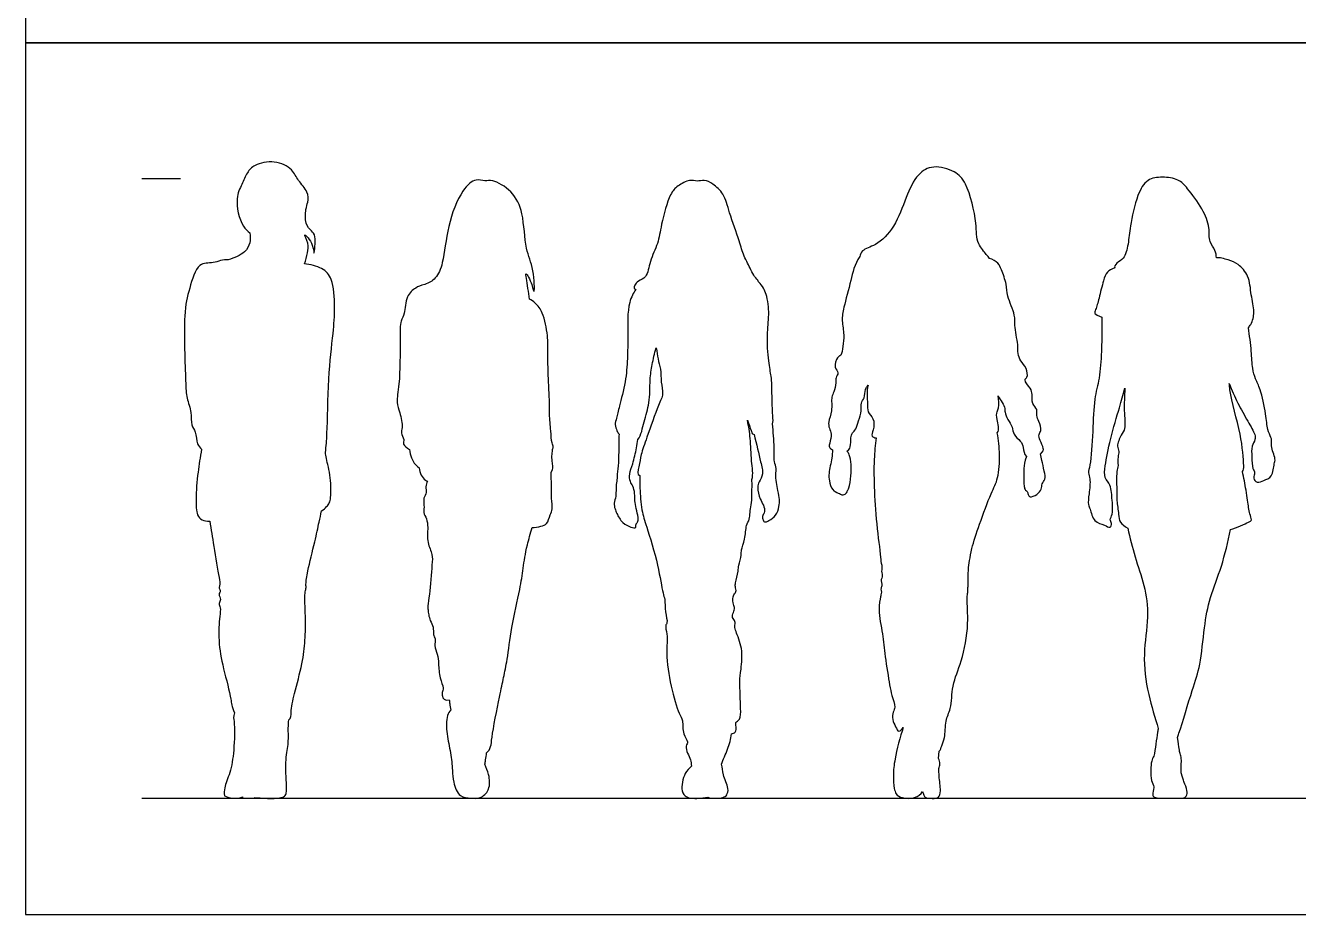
# Model space of a CAD drawing. Header units: millimetres. Extents: x 42.4 to 67, y 0.8 to 10.7.
# Drawn here: x 50.991 to 54.33, y 6.119 to 8.45 of the extents above; entities that cross this region are included whole.
import ezdxf

# ---------------------------------------------------------------- set-up
doc = ezdxf.new("R2010")
doc.units = ezdxf.units.MM
for name, color, linetype, true_color in [('AG-DIAGRAM', 7, 'Continuous', 0xfecc66), ('AG-OUTLINE', 7, 'Continuous', 0x8000ff), ('X-VPRT', 6, 'Continuous', 0xff00ff)]:
    doc.layers.add(name, color=color, linetype=linetype, true_color=true_color)

msp = doc.modelspace()

# ---------------------------------------------------------------- linework, layer by layer
at = {"layer": 'AG-DIAGRAM'}
for p, q in [((51.2959, 8.0492), (51.3975, 8.0492)), ((51.2959, 6.4236), (57.3919, 6.4236))]:
    msp.add_line(p, q, dxfattribs=at)
at = {"layer": 'AG-OUTLINE'}
for points in [[(53.3857, 6.5278), (53.3869, 6.547)], [(51.5603, 6.4236), (51.5925, 6.4236)]]:
    msp.add_lwpolyline(points, dxfattribs=at)
for points, knots in [([(51.7225, 7.8254), (51.7265, 7.8344), (51.7311, 7.8543), (51.7353, 7.8765), (51.7149, 7.9141), (51.748, 7.8767), (51.747, 7.8359), (51.7543, 7.9008), (51.7411, 7.9105), (51.7234, 7.931), (51.7256, 7.9684), (51.7323, 7.9866), (51.7335, 8.0162), (51.7047, 8.0431), (51.6927, 8.0753), (51.6444, 8.0981), (51.5919, 8.0872), (51.5717, 8.065), (51.5586, 8.0322), (51.5397, 7.9973), (51.5532, 7.9316), (51.5733, 7.9113), (51.5794, 7.9064)], [-7.578382, -7.578382, -7.578382, -7.578382, -7.267397, -6.977506, -6.702178, -6.37091, -6.106074, -5.729465, -5.489387, -5.204998, -4.862952, -4.606165, -4.311644, -3.961272, -3.63081, -3.227582, -2.818792, -2.514443, -2.1831, -1.822566, -1.330666, -1.142364, -1.142364, -1.142364, -1.142364]), ([(53.5197, 7.8392), (53.5173, 7.8432), (53.5111, 7.8484), (53.4824, 7.8855), (53.4886, 7.9285), (53.4621, 8.0366), (53.4302, 8.0689), (53.3716, 8.0861), (53.3277, 8.0611), (53.2992, 7.9985), (53.273, 7.9227), (53.225, 7.8732), (53.1842, 7.8631), (53.1807, 7.8496), (53.1792, 7.8443)], [-4.747371, -4.747371, -4.747371, -4.747371, -4.54573, -4.259646, -3.809529, -3.210186, -2.832297, -2.410612, -2.02864, -1.563078, -1.047116, -0.579749, -0.231607, 0, 0, 0, 0]), ([(52.3125, 7.733), (52.3116, 7.7424), (52.3081, 7.7705), (52.2981, 7.8164), (52.3202, 7.772), (52.3269, 7.7374), (52.3248, 7.8171), (52.3005, 7.8626), (52.2985, 7.9586), (52.2707, 8.0152), (52.2181, 8.0477), (52.1962, 8.0407), (52.17, 8.051), (52.1312, 8.0151), (52.0963, 7.9248), (52.0885, 7.8306), (52.0696, 7.7865), (52.0486, 7.7748), (52.0385, 7.7711)], [-6.18575, -6.18575, -6.18575, -6.18575, -6.009434, -5.653014, -5.328, -5.080205, -4.65775, -4.207385, -3.659343, -3.198084, -2.770583, -2.508425, -2.2321, -1.845987, -1.272657, -0.708244, -0.325778, 0, 0, 0, 0]), ([(54.1147, 7.841), (54.114, 7.8477), (54.1124, 7.8618), (54.0932, 7.8832), (54.0981, 7.9221), (54.0788, 7.9705), (54.0397, 8.0225), (54.0155, 8.0483), (53.9729, 8.0544), (53.9305, 8.0488), (53.9052, 8.0044), (53.8874, 7.9246), (53.8843, 7.8797), (53.8737, 7.8376), (53.8536, 7.8298), (53.846, 7.8173), (53.8479, 7.8147)], [0, 0, 0, 0, 0.257207, 0.549918, 0.895236, 1.311046, 1.773057, 2.10778, 2.473486, 2.831087, 3.226057, 3.744508, 4.142307, 4.498712, 4.763547, 4.971591, 4.971591, 4.971591, 4.971591]), ([(52.9137, 7.7784), (52.9124, 7.7844), (52.9035, 7.7883), (52.8939, 7.8101), (52.8739, 7.8469), (52.8636, 7.8857), (52.8367, 7.959), (52.8245, 8.0081), (52.7957, 8.035), (52.7718, 8.0467), (52.7524, 8.0405), (52.7322, 8.0474), (52.7004, 8.0295), (52.6791, 8.0081), (52.6576, 7.9275), (52.6515, 7.8795), (52.6275, 7.8338), (52.6224, 7.7889), (52.5973, 7.7814), (52.5858, 7.7654), (52.5867, 7.7602), (52.5914, 7.7584)], [3.691215, 3.691215, 3.691215, 3.691215, 4.036156, 4.300401, 4.655181, 5.012954, 5.50082, 5.897542, 6.234553, 6.510275, 6.748116, 6.995138, 7.313481, 7.619952, 8.11616, 8.51218, 8.906972, 9.262288, 9.526537, 9.759722, 10.140914, 10.140914, 10.140914, 10.140914]), ([(51.5794, 7.9064), (51.5812, 7.8977), (51.5808, 7.8789), (51.5684, 7.8541), (51.5382, 7.8404), (51.5228, 7.8359)], [-0.9935279, -0.9935279, -0.9935279, -0.9935279, -0.6969913, -0.3898117, 0, 0, 0, 0]), ([(51.5228, 7.8359), (51.5093, 7.8373), (51.4831, 7.8244), (51.4414, 7.831), (51.4197, 7.7545), (51.4036, 7.6931), (51.4117, 7.5193), (51.412, 7.4751), (51.4284, 7.4366), (51.4238, 7.4018), (51.4392, 7.3859), (51.4393, 7.3516), (51.4489, 7.3431), (51.4531, 7.3389)], [10.23871, 10.23871, 10.23871, 10.23871, 10.583676, 10.932625, 11.403909, 11.906783, 12.665692, 13.063365, 13.427161, 13.759946, 14.024498, 14.353288, 14.598956, 14.598956, 14.598956, 14.598956]), ([(51.7776, 7.3309), (51.7798, 7.3477), (51.7829, 7.382), (51.7844, 7.5249), (51.7978, 7.641), (51.8039, 7.7086), (51.7984, 7.786), (51.7728, 7.8145), (51.7377, 7.824), (51.7225, 7.8254)], [5.292738, 5.292738, 5.292738, 5.292738, 5.69966, 6.381592, 7.010214, 7.486897, 7.9752, 8.329361, 8.679067, 8.679067, 8.679067, 8.679067]), ([(53.1792, 7.8443), (53.1648, 7.8228), (53.1561, 7.7812), (53.1371, 7.7126), (53.1308, 7.6773), (53.1392, 7.6386), (53.1347, 7.6105), (53.1315, 7.5842), (53.1187, 7.5815), (53.1102, 7.5531), (53.1258, 7.5402), (53.1151, 7.5263), (53.1171, 7.5134), (53.1124, 7.4882), (53.1031, 7.4766), (53.1084, 7.4389), (53.0956, 7.412), (53.0986, 7.3938), (53.1064, 7.3793), (53.1006, 7.3556), (53.0968, 7.3454), (53.1037, 7.3396), (53.1077, 7.3373)], [-8.473936, -8.473936, -8.473936, -8.473936, -8.03557, -7.54442, -7.197598, -6.843298, -6.525428, -6.247123, -6.056835, -5.765028, -5.529961, -5.316945, -5.104894, -4.820481, -4.599285, -4.252783, -3.936232, -3.699292, -3.467107, -3.186174, -2.996511, -2.847269, -2.847269, -2.847269, -2.847269]), ([(53.6531, 7.3264), (53.6605, 7.3333), (53.6621, 7.342), (53.6514, 7.3615), (53.6471, 7.3783), (53.6567, 7.388), (53.65, 7.4129), (53.6408, 7.4265), (53.647, 7.4448), (53.6287, 7.4578), (53.6322, 7.4834), (53.6284, 7.4985), (53.6076, 7.5213), (53.6206, 7.527), (53.6174, 7.5537), (53.6006, 7.5697), (53.5925, 7.5909), (53.5955, 7.6133), (53.5828, 7.6654), (53.5887, 7.6902), (53.5637, 7.7411), (53.566, 7.7708), (53.5503, 7.8094), (53.5438, 7.8278), (53.5278, 7.8371), (53.5197, 7.8392)], [6.210383, 6.210383, 6.210383, 6.210383, 6.408038, 6.67905, 6.909492, 7.10497, 7.386142, 7.620618, 7.849281, 8.101056, 8.378491, 8.617976, 8.907862, 9.077523, 9.355083, 9.637092, 9.897503, 10.174663, 10.586634, 10.885788, 11.301499, 11.626568, 11.98806, 12.24279, 12.530439, 12.530439, 12.530439, 12.530439]), ([(53.8479, 7.8147), (53.8388, 7.811), (53.8265, 7.8057), (53.8172, 7.7797), (53.807, 7.7363), (53.7988, 7.7067), (53.7924, 7.6938), (53.8043, 7.69), (53.8141, 7.6851)], [6.161781, 6.161781, 6.161781, 6.161781, 6.429208, 6.729507, 7.135517, 7.468863, 7.657345, 7.903383, 7.903383, 7.903383, 7.903383]), ([(54.1983, 7.6578), (54.2006, 7.6605), (54.2089, 7.6723), (54.2157, 7.6999), (54.2043, 7.7441), (54.2015, 7.7935), (54.1725, 7.8254), (54.1476, 7.8351), (54.1219, 7.8426), (54.1147, 7.841)], [0.580791, 0.580791, 0.580791, 0.580791, 0.689066, 1.019946, 1.407, 1.809732, 2.169482, 2.472407, 2.780739, 2.780739, 2.780739, 2.780739]), ([(52.0385, 7.7711), (52.0265, 7.7684), (52.0146, 7.7631), (51.9869, 7.741), (51.9872, 7.6946), (51.9733, 7.6751), (51.9736, 7.6246), (51.9737, 7.5119), (51.9626, 7.4629), (51.9734, 7.436), (51.9819, 7.3962), (51.9742, 7.382), (51.9859, 7.3651), (51.9789, 7.352), (51.9911, 7.3423), (51.9984, 7.3383)], [-4.761323, -4.761323, -4.761323, -4.761323, -4.486751, -4.156062, -3.771266, -3.498409, -3.092117, -2.462243, -2.055467, -1.745317, -1.381312, -1.156682, -0.913047, -0.70903, -0.453178, -0.453178, -0.453178, -0.453178]), ([(52.5914, 7.7584), (52.5859, 7.7493), (52.5684, 7.7189), (52.5716, 7.6373), (52.5699, 7.5777), (52.5662, 7.5159), (52.5486, 7.4543), (52.5423, 7.4213), (52.5356, 7.4041), (52.5424, 7.3879), (52.5446, 7.3822), (52.5477, 7.3788)], [8.227176, 8.227176, 8.227176, 8.227176, 8.533334, 9.065533, 9.516066, 9.967093, 10.429101, 10.759283, 10.997266, 11.226762, 11.410904, 11.410904, 11.410904, 11.410904]), ([(52.9501, 7.4059), (52.9528, 7.4111), (52.9494, 7.4282), (52.9488, 7.5066), (52.9471, 7.5299), (52.9392, 7.5722), (52.9347, 7.6388), (52.9426, 7.6905), (52.9365, 7.7453), (52.9244, 7.7665), (52.9137, 7.7784)], [3.437252, 3.437252, 3.437252, 3.437252, 3.700977, 4.224317, 4.522593, 4.898977, 5.384947, 5.820787, 6.253664, 6.59049, 6.59049, 6.59049, 6.59049]), ([(52.3694, 7.2793), (52.3763, 7.2879), (52.3714, 7.3013), (52.3712, 7.3348), (52.3767, 7.3449), (52.3703, 7.3566), (52.3692, 7.3882), (52.3643, 7.4311), (52.366, 7.4655), (52.3623, 7.5147), (52.3605, 7.5919), (52.3619, 7.635), (52.3495, 7.6972), (52.3327, 7.7197), (52.3181, 7.7299), (52.3125, 7.733)], [0.763535, 0.763535, 0.763535, 0.763535, 1.00814, 1.351424, 1.541134, 1.738396, 2.069566, 2.461275, 2.803886, 3.2213, 3.736996, 4.138897, 4.597122, 4.934483, 5.116865, 5.116865, 5.116865, 5.116865]), ([(53.8141, 7.6851), (53.8141, 7.6758), (53.8141, 7.6567), (53.8135, 7.594), (53.8086, 7.5254), (53.7926, 7.4692), (53.7906, 7.3886), (53.785, 7.3002), (53.7768, 7.2775), (53.7851, 7.2605), (53.7802, 7.2227), (53.777, 7.1938), (53.784, 7.1823), (53.7916, 7.1466), (53.8198, 7.1421), (53.8363, 7.1306), (53.8417, 7.1449), (53.8338, 7.1544), (53.8394, 7.1607), (53.8434, 7.1808), (53.8405, 7.2051), (53.8387, 7.2459), (53.8191, 7.2642), (53.8227, 7.2985), (53.8359, 7.368), (53.8602, 7.4475), (53.8696, 7.482), (53.8744, 7.499)], [-8.394327, -8.394327, -8.394327, -8.394327, -8.093218, -7.642802, -7.163438, -6.731015, -6.205473, -5.667664, -5.403744, -5.170143, -4.813794, -4.510158, -4.301169, -3.975445, -3.675745, -3.447916, -3.265687, -3.079059, -2.930132, -2.679772, -2.386234, -2.027066, -1.747263, -1.430904, -0.942896, -0.417053, 0, 0, 0, 0]), ([(54.1482, 7.5118), (54.1548, 7.4943), (54.1694, 7.4599), (54.1957, 7.4145), (54.2162, 7.3792), (54.2171, 7.3641), (54.2054, 7.3465), (54.2077, 7.3192), (54.2077, 7.2885), (54.2173, 7.2779), (54.2098, 7.2635), (54.2209, 7.2487), (54.2395, 7.258), (54.2624, 7.2651), (54.2653, 7.3017), (54.2707, 7.3129), (54.2559, 7.3476), (54.2603, 7.362), (54.2566, 7.3707), (54.2474, 7.3924), (54.2443, 7.432), (54.2312, 7.4956), (54.2166, 7.5225), (54.2081, 7.5524), (54.2066, 7.597), (54.2012, 7.6372), (54.1983, 7.6578)], [-7.244853, -7.244853, -7.244853, -7.244853, -6.815529, -6.392443, -6.03418, -5.824825, -5.574772, -5.270677, -4.956286, -4.756175, -4.543456, -4.332147, -4.087124, -3.815801, -3.489946, -3.279925, -2.939698, -2.722831, -2.558446, -2.291782, -1.921268, -1.460103, -1.142982, -0.834468, -0.452424, 0, 0, 0, 0]), ([(52.6449, 7.6047), (52.6473, 7.5944), (52.649, 7.5753), (52.6582, 7.5494), (52.6568, 7.5151), (52.6653, 7.4831), (52.6497, 7.4532), (52.6209, 7.3705), (52.6052, 7.3262), (52.6008, 7.2967), (52.5943, 7.2711), (52.6024, 7.2703)], [0.777012, 0.777012, 0.777012, 0.777012, 1.082471, 1.398869, 1.749699, 2.081206, 2.425046, 2.988432, 3.404092, 3.744945, 4.043937, 4.043937, 4.043937, 4.043937]), ([(52.5972, 7.3643), (52.6061, 7.3763), (52.6128, 7.4146), (52.6295, 7.4593), (52.6278, 7.5208), (52.6343, 7.5605), (52.6409, 7.5904), (52.6449, 7.6047)], [12.06294, 12.06294, 12.06294, 12.06294, 12.461528, 12.892944, 13.355409, 13.739716, 14.140836, 14.140836, 14.140836, 14.140836]), ([(53.1464, 7.3345), (53.151, 7.3369), (53.156, 7.3453), (53.1547, 7.3689), (53.1591, 7.3823), (53.1703, 7.3918), (53.1754, 7.4141), (53.185, 7.4393), (53.1805, 7.4607), (53.1928, 7.4731), (53.192, 7.4962), (53.1982, 7.5035), (53.201, 7.5071)], [-2.425764, -2.425764, -2.425764, -2.425764, -2.216493, -1.942411, -1.731631, -1.523394, -1.253215, -0.954748, -0.701257, -0.474404, -0.209917, 0, 0, 0, 0]), ([(53.201, 7.5071), (53.2, 7.5038), (53.1969, 7.4928), (53.2, 7.4597), (53.1978, 7.4363), (53.218, 7.4207), (53.216, 7.3906), (53.2078, 7.3732), (53.2169, 7.3694), (53.2218, 7.3686)], [1.529484, 1.529484, 1.529484, 1.529484, 1.66705, 2.012417, 2.282985, 2.550168, 2.85704, 3.090513, 3.239928, 3.239928, 3.239928, 3.239928]), ([(53.5395, 7.3818), (53.5465, 7.3905), (53.5376, 7.4175), (53.5376, 7.4375), (53.5449, 7.4466), (53.5444, 7.4692), (53.5418, 7.4789)], [5.432583, 5.432583, 5.432583, 5.432583, 5.825949, 6.135155, 6.37131, 6.725541, 6.725541, 6.725541, 6.725541]), ([(53.5418, 7.4789), (53.546, 7.4721), (53.5528, 7.4629), (53.5607, 7.446), (53.559, 7.4359), (53.567, 7.416), (53.5807, 7.3981), (53.5807, 7.3769), (53.6016, 7.361), (53.6091, 7.3447), (53.6092, 7.3268), (53.6164, 7.3198)], [3.493321, 3.493321, 3.493321, 3.493321, 3.756934, 3.997366, 4.179485, 4.442978, 4.720292, 4.978005, 5.264286, 5.515202, 5.789015, 5.789015, 5.789015, 5.789015]), ([(53.8744, 7.499), (53.8734, 7.4785), (53.8709, 7.4392), (53.8774, 7.3929), (53.8642, 7.3776), (53.8513, 7.3463), (53.8624, 7.3341), (53.8533, 7.3126), (53.8569, 7.2967)], [-7.609548, -7.609548, -7.609548, -7.609548, -7.201537, -6.78793, -6.518848, -6.187312, -5.957998, -5.630526, -5.630526, -5.630526, -5.630526]), ([(54.1826, 7.2804), (54.1859, 7.2839), (54.1869, 7.3001), (54.1798, 7.3832), (54.1518, 7.4682), (54.1485, 7.5065), (54.1482, 7.5118)], [-3.193135, -3.193135, -3.193135, -3.193135, -2.974898, -2.452496, -1.82571, -1.720833, -1.720833, -1.720833, -1.720833]), ([(52.8963, 7.2601), (52.9003, 7.2732), (52.8937, 7.3114), (52.8933, 7.3669), (52.8875, 7.3994), (52.8845, 7.4153)], [6.376407, 6.376407, 6.376407, 6.376407, 6.795058, 7.286827, 7.733393, 7.733393, 7.733393, 7.733393]), ([(52.8845, 7.4153), (52.8877, 7.4051), (52.8945, 7.3903), (52.8957, 7.38), (52.9017, 7.3776)], [2.0797833, 2.0797833, 2.0797833, 2.0797833, 2.4232455, 2.6380786, 2.6380786, 2.6380786, 2.6380786]), ([(52.5477, 7.3788), (52.5475, 7.3646), (52.5468, 7.3381), (52.5465, 7.2938), (52.5426, 7.2796), (52.5436, 7.262), (52.5391, 7.2467), (52.5411, 7.2158), (52.5334, 7.1984), (52.537, 7.1823), (52.5416, 7.1701), (52.5561, 7.1447), (52.5768, 7.1349), (52.5941, 7.131), (52.5907, 7.1431), (52.5976, 7.1477), (52.599, 7.1613), (52.592, 7.1837), (52.589, 7.204), (52.5893, 7.2223), (52.5852, 7.2433), (52.5759, 7.2537), (52.5744, 7.2758), (52.5844, 7.3003), (52.594, 7.3425), (52.5962, 7.357), (52.5972, 7.3643)], [0, 0, 0, 0, 0.374166, 0.748533, 0.968399, 1.19832, 1.430931, 1.746171, 1.996633, 2.217296, 2.426553, 2.729793, 3.013571, 3.215749, 3.379288, 3.53196, 3.733007, 4.013113, 4.273501, 4.52063, 4.779478, 4.989861, 5.244274, 5.54599, 5.920287, 6.190756, 6.190756, 6.190756, 6.190756]), ([(52.9017, 7.3776), (52.9087, 7.3541), (52.9173, 7.3074), (52.9281, 7.2755), (52.9147, 7.2534), (52.9096, 7.2395), (52.9168, 7.2077), (52.9268, 7.1937), (52.9317, 7.1752), (52.9239, 7.1655), (52.9239, 7.1563), (52.9285, 7.1456), (52.9421, 7.1527), (52.9607, 7.1639), (52.9678, 7.1888), (52.9697, 7.2079), (52.9639, 7.2304), (52.9569, 7.272), (52.9615, 7.2885), (52.9531, 7.3077), (52.9558, 7.3451), (52.9521, 7.3851), (52.9501, 7.4059)], [0, 0, 0, 0, 0.491234, 0.816262, 1.08768, 1.309394, 1.627393, 1.874189, 2.110988, 2.303455, 2.47592, 2.645165, 2.845594, 3.113925, 3.398699, 3.645124, 3.925394, 4.295286, 4.527907, 4.774, 5.122, 5.574962, 5.574962, 5.574962, 5.574962]), ([(53.3869, 6.547), (53.3914, 6.5501), (53.3934, 6.5633), (53.4043, 6.5821), (53.4018, 6.6283), (53.4203, 6.6583), (53.4198, 6.7218), (53.4484, 6.783), (53.466, 6.8776), (53.4593, 6.9446), (53.4621, 6.9595), (53.4627, 6.9737), (53.4637, 6.987), (53.463, 7.0232), (53.4675, 7.047), (53.4724, 7.0815), (53.4933, 7.1431), (53.5222, 7.2225), (53.5437, 7.2624), (53.5472, 7.3259), (53.5433, 7.3631), (53.5395, 7.3818)], [0.404824, 0.404824, 0.404824, 0.404824, 0.615908, 0.875714, 1.234273, 1.559525, 1.978326, 2.433855, 2.977823, 3.415038, 3.619775, 3.814148, 4.016876, 4.34091, 4.61319, 4.924431, 5.371941, 5.877114, 6.248629, 6.671855, 7.084622, 7.084622, 7.084622, 7.084622]), ([(53.2218, 7.3686), (53.2195, 7.3499), (53.2157, 7.3118), (53.2164, 7.2264), (53.223, 7.1363), (53.2348, 7.0525), (53.2345, 7.0403), (53.2385, 7.0353), (53.2357, 7.0187), (53.2374, 7.0117), (53.2389, 7.0037), (53.2335, 6.9979), (53.2386, 6.9808), (53.2333, 6.9724), (53.2366, 6.9646), (53.2343, 6.9572), (53.2332, 6.9508), (53.2265, 6.915), (53.24, 6.8536), (53.2448, 6.7975), (53.2572, 6.7213), (53.2621, 6.6954), (53.2738, 6.6626), (53.2661, 6.6504), (53.2632, 6.6293), (53.273, 6.6127), (53.2804, 6.5942), (53.2904, 6.605), (53.293, 6.6091)], [0, 0, 0, 0, 0.427202, 0.94633, 1.513135, 2.024125, 2.20197, 2.335116, 2.562498, 2.722419, 2.873421, 3.024589, 3.256003, 3.42937, 3.586735, 3.737304, 3.877519, 4.206738, 4.659875, 5.103776, 5.59403, 5.899931, 6.217458, 6.428073, 6.678963, 6.937867, 7.15181, 7.36956, 7.36956, 7.36956, 7.36956]), ([(51.4531, 7.3389), (51.4493, 7.3175), (51.4419, 7.2748), (51.4376, 7.2108), (51.4394, 7.1672), (51.4519, 7.1529), (51.4664, 7.1508), (51.4746, 7.1503)], [2.239114, 2.239114, 2.239114, 2.239114, 2.627664, 3.11083, 3.478099, 3.718098, 3.932754, 3.932754, 3.932754, 3.932754]), ([(51.7675, 7.1773), (51.7734, 7.1806), (51.7815, 7.1888), (51.7885, 7.198), (51.7926, 7.2144), (51.793, 7.2643), (51.7801, 7.3139), (51.7785, 7.3255), (51.7776, 7.3309)], [5.775257, 5.775257, 5.775257, 5.775257, 5.985136, 6.181751, 6.406063, 6.815727, 7.226734, 7.459468, 7.459468, 7.459468, 7.459468]), ([(51.9984, 7.3383), (51.9991, 7.3309), (52.003, 7.3165), (52.0098, 7.3022), (52.019, 7.2938), (52.024, 7.2906)], [0, 0, 0, 0, 0.2705267, 0.4991695, 0.7420922, 0.7420922, 0.7420922, 0.7420922]), ([(53.1077, 7.3373), (53.1072, 7.33), (53.1068, 7.316), (53.0967, 7.2758), (53.099, 7.2571), (53.1055, 7.2307), (53.1223, 7.225), (53.1347, 7.217), (53.1456, 7.2241), (53.1467, 7.2309), (53.1525, 7.2378), (53.1562, 7.2713), (53.1577, 7.2974), (53.1525, 7.325), (53.1483, 7.3314), (53.1464, 7.3345)], [0, 0, 0, 0, 0.266824, 0.625408, 0.882397, 1.163476, 1.396149, 1.606579, 1.79257, 1.934289, 2.097343, 2.420594, 2.72817, 3.020273, 3.208088, 3.208088, 3.208088, 3.208088]), ([(53.6164, 7.3198), (53.6105, 7.3066), (53.6089, 7.288), (53.6096, 7.2558), (53.6095, 7.242), (53.6127, 7.2311), (53.6194, 7.2293), (53.6201, 7.2202), (53.6254, 7.2114), (53.6448, 7.2199), (53.6568, 7.2334), (53.6557, 7.2489), (53.6676, 7.2601), (53.663, 7.2823), (53.6564, 7.3098), (53.6542, 7.3209), (53.6531, 7.3264)], [0, 0, 0, 0, 0.291618, 0.63642, 0.862388, 1.050844, 1.193011, 1.366616, 1.53468, 1.79224, 2.046169, 2.270075, 2.495126, 2.772667, 3.09359, 3.339782, 3.339782, 3.339782, 3.339782]), ([(52.024, 7.2906), (52.025, 7.276), (52.0318, 7.2626), (52.0435, 7.2561), (52.0453, 7.2553)], [2.1163015, 2.1163015, 2.1163015, 2.1163015, 2.4780489, 2.5404196, 2.5404196, 2.5404196, 2.5404196]), ([(52.3197, 7.134), (52.3275, 7.1337), (52.3426, 7.1371), (52.3602, 7.1412), (52.3666, 7.1677), (52.3748, 7.1822), (52.3697, 7.2111), (52.371, 7.2446), (52.3699, 7.2677), (52.3694, 7.2793)], [0, 0, 0, 0, 0.277559, 0.509359, 0.794495, 1.030062, 1.331556, 1.668358, 2.007586, 2.007586, 2.007586, 2.007586]), ([(53.8569, 7.2967), (53.8554, 7.2913), (53.8528, 7.2801), (53.8516, 7.2553), (53.8541, 7.2237), (53.8523, 7.2043), (53.8589, 7.1691), (53.8587, 7.1463), (53.8741, 7.1371), (53.8819, 7.1321)], [-3.520633, -3.520633, -3.520633, -3.520633, -3.287468, -2.999873, -2.680192, -2.421999, -2.082736, -1.814835, -1.540402, -1.540402, -1.540402, -1.540402]), ([(54.1512, 7.1282), (54.1684, 7.1342), (54.198, 7.1468), (54.2085, 7.1534), (54.2005, 7.1717), (54.1963, 7.2051), (54.1882, 7.2559), (54.1845, 7.2722), (54.1826, 7.2804)], [-1.84553, -1.84553, -1.84553, -1.84553, -1.447818, -1.269897, -1.040845, -0.697683, -0.28723, 0, 0, 0, 0]), ([(52.0453, 7.2553), (52.0432, 7.2507), (52.0394, 7.241), (52.0445, 7.2245), (52.0329, 7.2111), (52.038, 7.1869), (52.0336, 7.1729), (52.0443, 7.1563), (52.0471, 7.1331), (52.0433, 7.0941), (52.0599, 7.0628), (52.0567, 7.035), (52.0518, 6.9599), (52.046, 6.9299), (52.0468, 6.918), (52.0484, 6.9048), (52.052, 6.8894), (52.0623, 6.8732), (52.0595, 6.8531), (52.0671, 6.8419), (52.0629, 6.8235), (52.0723, 6.8011), (52.0747, 6.7763), (52.0761, 6.7396), (52.0887, 6.7136), (52.0838, 6.7015), (52.0828, 6.6917), (52.0898, 6.6788), (52.1024, 6.6815)], [0, 0, 0, 0, 0.228119, 0.459493, 0.694031, 0.977699, 1.197905, 1.444271, 1.728659, 2.09533, 2.431783, 2.744558, 3.256846, 3.581774, 3.77423, 3.984671, 4.218269, 4.473712, 4.730063, 4.936807, 5.181728, 5.466505, 5.761607, 6.120731, 6.429627, 6.626974, 6.814304, 7.053575, 7.053575, 7.053575, 7.053575]), ([(52.6024, 7.2703), (52.6021, 7.2591), (52.6021, 7.237), (52.6063, 7.1773), (52.6205, 7.1348), (52.6509, 7.0378), (52.6615, 6.9632), (52.6689, 6.9458), (52.6675, 6.9129), (52.6765, 6.884), (52.6675, 6.8767), (52.6762, 6.8512), (52.6703, 6.8015), (52.6816, 6.7194), (52.7035, 6.6469), (52.7169, 6.6286), (52.7129, 6.5918), (52.7311, 6.5728), (52.7217, 6.5608), (52.7265, 6.5405), (52.7362, 6.5279), (52.7366, 6.5135), (52.7377, 6.5081)], [-6.871648, -6.871648, -6.871648, -6.871648, -6.550759, -6.134795, -5.756163, -5.190042, -4.714966, -4.481413, -4.16527, -3.871068, -3.70927, -3.446439, -3.056067, -2.539344, -2.063837, -1.804037, -1.480883, -1.216322, -1.024557, -0.784063, -0.542035, -0.363247, -0.363247, -0.363247, -0.363247]), ([(52.8423, 6.5926), (52.846, 6.5932), (52.8546, 6.5958), (52.8554, 6.6115), (52.8517, 6.6232), (52.8681, 6.6302), (52.866, 6.6604), (52.8656, 6.7058), (52.8633, 6.7302), (52.868, 6.7637), (52.8736, 6.8154), (52.8543, 6.8599), (52.8506, 6.874), (52.8539, 6.888), (52.8428, 6.8972), (52.8479, 6.9107), (52.852, 6.924), (52.8455, 6.9358), (52.8463, 6.9579), (52.8569, 6.9649), (52.8521, 6.9794), (52.853, 6.9887), (52.8608, 7.0203), (52.8606, 7.0339), (52.8695, 7.0614), (52.8671, 7.0751), (52.8798, 7.1034), (52.8797, 7.1391), (52.8909, 7.1547), (52.8904, 7.1734), (52.8953, 7.1939), (52.8962, 7.2199), (52.8967, 7.2466), (52.8963, 7.2601)], [0, 0, 0, 0, 0.19079, 0.406561, 0.592553, 0.799438, 1.103304, 1.494466, 1.777366, 2.103675, 2.523457, 2.915901, 3.131374, 3.33405, 3.532078, 3.738806, 3.947522, 4.156134, 4.415427, 4.604346, 4.80772, 4.992346, 5.31017, 5.538986, 5.83513, 6.048468, 6.361268, 6.704017, 6.946733, 7.186845, 7.447386, 7.739896, 8.105261, 8.105261, 8.105261, 8.105261]), ([(51.4746, 7.1503), (51.4779, 7.1283), (51.4842, 7.0881), (51.498, 7.0046), (51.5025, 6.9845), (51.4975, 6.9751), (51.5046, 6.9667), (51.4957, 6.9586), (51.506, 6.9452), (51.4965, 6.9343), (51.504, 6.9227), (51.4995, 6.8985), (51.496, 6.8337), (51.5092, 6.7663), (51.5308, 6.6864), (51.532, 6.6654), (51.5392, 6.6478)], [0, 0, 0, 0, 0.49824, 1.05422, 1.32063, 1.500529, 1.678324, 1.861016, 2.086586, 2.294094, 2.497445, 2.790792, 3.275624, 3.803252, 4.356136, 4.65487, 4.65487, 4.65487, 4.65487]), ([(51.6817, 6.6294), (51.6882, 6.6338), (51.6863, 6.6514), (51.6959, 6.7004), (51.7184, 6.7762), (51.7249, 6.8382), (51.7263, 6.8982), (51.7223, 6.9604), (51.7276, 6.9733), (51.7259, 6.9867), (51.7312, 7.0225), (51.75, 7.0955), (51.7609, 7.1465), (51.7654, 7.1674), (51.7675, 7.1773)], [4.909971, 4.909971, 4.909971, 4.909971, 5.172699, 5.580823, 6.090171, 6.538694, 6.990834, 7.431162, 7.631374, 7.824019, 8.160349, 8.663578, 9.077313, 9.389926, 9.389926, 9.389926, 9.389926]), ([(52.2005, 6.5429), (52.2054, 6.5465), (52.2128, 6.5609), (52.2132, 6.5846), (52.2347, 6.6915), (52.2448, 6.7392), (52.2557, 6.7902), (52.2647, 6.872), (52.2881, 6.97), (52.2964, 7.0268), (52.3034, 7.0765), (52.3154, 7.1179), (52.3197, 7.134)], [-4.647222, -4.647222, -4.647222, -4.647222, -4.422115, -4.158185, -3.612475, -3.230029, -2.86296, -2.379497, -1.847556, -1.451876, -1.035923, -0.78297, -0.78297, -0.78297, -0.78297]), ([(53.8819, 7.1321), (53.8877, 7.1069), (53.8997, 7.0565), (53.927, 6.9825), (53.9388, 6.8981), (53.9201, 6.802), (53.9321, 6.7036), (53.9535, 6.6339), (53.9618, 6.607)], [-3.014999, -3.014999, -3.014999, -3.014999, -2.542327, -2.065823, -1.574426, -1.047125, -0.518251, -0.079145, -0.079145, -0.079145, -0.079145]), ([(54.0125, 6.5834), (54.0136, 6.5867), (54.0245, 6.6186), (54.0512, 6.7098), (54.0735, 6.772), (54.0817, 6.8721), (54.0963, 6.9509), (54.13, 7.0325), (54.1447, 7.096), (54.1512, 7.1282)], [-3.363847, -3.363847, -3.363847, -3.363847, -3.286926, -2.665134, -2.181709, -1.619703, -1.102354, -0.568558, 0, 0, 0, 0]), ([(52.1024, 6.6815), (52.1028, 6.6782), (52.1038, 6.6714), (52.1054, 6.6603), (52.1062, 6.6548)], [-0.4192145, -0.4192145, -0.4192145, -0.4192145, -0.235689, 0, 0, 0, 0]), ([(51.5392, 6.6478), (51.5356, 6.6369), (51.5405, 6.6228), (51.5385, 6.5472), (51.5298, 6.4935), (51.5114, 6.4518), (51.5126, 6.4383), (51.5127, 6.4305)], [-1.948742, -1.948742, -1.948742, -1.948742, -1.697198, -1.158962, -0.675653, -0.269991, 0, 0, 0, 0]), ([(52.1062, 6.6548), (52.1026, 6.651), (52.0937, 6.6344), (52.0952, 6.5913), (52.1069, 6.5429), (52.1097, 6.5119), (52.1109, 6.4966)], [-1.361005, -1.361005, -1.361005, -1.361005, -1.199228, -0.800409, -0.390282, 0, 0, 0, 0]), ([(51.5925, 6.4261), (51.6023, 6.4248), (51.6122, 6.4239), (51.6309, 6.4233), (51.6482, 6.4233), (51.6672, 6.4258), (51.6733, 6.4305), (51.6761, 6.4401), (51.6756, 6.463), (51.6713, 6.5267), (51.6821, 6.5678), (51.6796, 6.6056), (51.6811, 6.6231), (51.6817, 6.6294)], [-2.572057, -2.572057, -2.572057, -2.572057, -2.305725, -2.246051, -2.049508, -1.890593, -1.695878, -1.624273, -1.424282, -0.958741, -0.581057, -0.245634, -0.003991, -0.003991, -0.003991, -0.003991]), ([(52.832, 6.5527), (52.835, 6.5592), (52.8393, 6.5708), (52.8417, 6.5859), (52.8423, 6.5926)], [-1.7024963, -1.7024963, -1.7024963, -1.7024963, -1.436686, -1.2184368, -1.2184368, -1.2184368, -1.2184368]), ([(53.293, 6.6091), (53.2846, 6.5863), (53.2702, 6.5252), (53.2665, 6.4906), (53.2679, 6.4533), (53.2749, 6.4305), (53.2909, 6.4243), (53.3227, 6.4213), (53.3392, 6.434), (53.3437, 6.4415)], [0, 0, 0, 0, 0.524355, 0.901463, 1.164906, 1.295205, 1.556676, 1.876183, 2.146208, 2.146208, 2.146208, 2.146208]), ([(53.9618, 6.607), (53.9613, 6.6037), (53.9581, 6.5835), (53.9536, 6.5532), (53.9507, 6.5341)], [-8.2433497, -8.2433497, -8.2433497, -8.2433497, -8.1609981, -7.7513963, -7.7513963, -7.7513963, -7.7513963]), ([(54.0217, 6.4905), (54.0216, 6.5034), (54.0239, 6.5276), (54.0204, 6.5365), (54.019, 6.5409), (54.0175, 6.5483), (54.0163, 6.5537), (54.0125, 6.5834)], [-0.522013, -0.522013, -0.522013, -0.522013, -0.198673, 0.0031018, 0.0031018, 0.0031018, 0.2768486, 0.2768486, 0.2768486, 0.2768486]), ([(52.1961, 6.5128), (52.1967, 6.5165), (52.1978, 6.5241), (52.1996, 6.5366), (52.2005, 6.5429)], [-0.4447809, -0.4447809, -0.4447809, -0.4447809, -0.2504147, 0, 0, 0, 0]), ([(52.2052, 6.4473), (52.2099, 6.4588), (52.208, 6.4837), (52.1998, 6.5037), (52.1961, 6.5128)], [3.0152127, 3.0152127, 3.0152127, 3.0152127, 3.3742092, 3.6403502, 3.6403502, 3.6403502, 3.6403502]), ([(52.7809, 6.4267), (52.7901, 6.4221), (52.8216, 6.424), (52.8308, 6.4316), (52.8373, 6.4502), (52.8174, 6.4862), (52.8203, 6.504), (52.8166, 6.5131)], [-1.456554, -1.456554, -1.456554, -1.456554, -1.105768, -0.900842, -0.658557, -0.31086, 0, 0, 0, 0]), ([(53.3868, 6.5014), (53.388, 6.5057), (53.3903, 6.5157), (53.3874, 6.5234), (53.3857, 6.5278)], [-0.577782, -0.577782, -0.577782, -0.577782, -0.4536488, -0.2691096, -0.2691096, -0.2691096, -0.2691096]), ([(53.9507, 6.5341), (53.9477, 6.5304), (53.9433, 6.5198), (53.9422, 6.4988), (53.9418, 6.4691), (53.9502, 6.459), (53.9502, 6.4462), (53.9453, 6.4327), (53.9523, 6.4237), (53.9808, 6.4242), (54.0015, 6.4232), (54.0077, 6.4242)], [-3.874016, -3.874016, -3.874016, -3.874016, -3.671065, -3.401567, -3.094291, -2.850391, -2.828788, -2.592778, -2.422849, -2.057875, -1.824386, -1.824386, -1.824386, -1.824386]), ([(52.1109, 6.4966), (52.1112, 6.4865), (52.1135, 6.4629), (52.1274, 6.4254), (52.1594, 6.4244), (52.184, 6.4217), (52.2002, 6.4362), (52.2047, 6.4459)], [1.470393, 1.470393, 1.470393, 1.470393, 1.744289, 2.103323, 2.408613, 2.690392, 3.000987, 3.000987, 3.000987, 3.000987]), ([(52.7377, 6.5081), (52.7317, 6.5018), (52.7177, 6.4902), (52.708, 6.4421), (52.7238, 6.4266), (52.7391, 6.4228), (52.7623, 6.4231), (52.7809, 6.4267)], [1.440446, 1.440446, 1.440446, 1.440446, 1.714749, 2.105224, 2.363287, 2.600265, 2.955065, 2.955065, 2.955065, 2.955065]), ([(53.3743, 6.4236), (53.3782, 6.4238), (53.3876, 6.4252), (53.3926, 6.4439), (53.3864, 6.4815), (53.3868, 6.4947), (53.3868, 6.5014)], [0.662359, 0.662359, 0.662359, 0.662359, 0.814454, 1.067288, 1.423492, 1.67785, 1.67785, 1.67785, 1.67785]), ([(54.0077, 6.4242), (54.0242, 6.4228), (54.0366, 6.4247), (54.0389, 6.4442), (54.0297, 6.4647), (54.0283, 6.4707), (54.0217, 6.4905)], [0.013426, 0.013426, 0.013426, 0.013426, 0.42514, 0.693641, 1.001232, 1.195099, 1.195099, 1.195099, 1.195099]), ([(51.5127, 6.4305), (51.5262, 6.4236), (51.5435, 6.4228), (51.5548, 6.4254), (51.5604, 6.4271)], [-0.1640223, -0.1640223, -0.1640223, -0.1640223, 0.2162024, 0.5286993, 0.5286993, 0.5286993, 0.5286993]), ([(53.3437, 6.4415), (53.3445, 6.4381), (53.3473, 6.4321), (53.3506, 6.4246), (53.3584, 6.4238), (53.3623, 6.4237)], [0, 0, 0, 0, 0.1839075, 0.3600843, 0.5120287, 0.5120287, 0.5120287, 0.5120287])]:
    msp.add_open_spline(points, degree=3, knots=knots, dxfattribs=at)
for points in [[(52.8166, 6.5131), (52.8206, 6.5255), (52.8278, 6.5385), (52.832, 6.5527)], [(52.2047, 6.4459), (52.2049, 6.4464), (52.205, 6.4469), (52.2052, 6.4473)], [(51.5604, 6.4271), (51.5604, 6.4259), (51.5603, 6.4248), (51.5603, 6.4236)], [(51.5925, 6.4236), (51.5925, 6.4244), (51.5925, 6.4253), (51.5925, 6.4261)]]:
    msp.add_open_spline(points, degree=3, dxfattribs=at)
msp.add_rational_spline([(53.3623, 6.4237), (53.3666, 6.4235), (53.3701, 6.4235), (53.3736, 6.4235), (53.3739, 6.4235), (53.3741, 6.4236), (53.3743, 6.4236)], [0.917943832006, 1, 1, 1, 0.965003793416, 0.936392750421, 0.914166871016], degree=3, knots=[-1.4679222, -1.4679222, -1.4679222, -1.4679222, -1.3113299, -1.3113299, -1.3113299, -1.3089834, -1.3089834, -1.3089834, -1.3089834], dxfattribs=at)
at = {"layer": 'X-VPRT'}
for points in [[(50.9911, 10.6908), (50.9911, 8.4048), (57.6967, 8.4048), (57.6967, 10.6908)], [(50.9911, 8.4048), (50.9911, 6.1188), (57.6967, 6.1188), (57.6967, 8.4048)]]:
    msp.add_lwpolyline(points, close=True, dxfattribs=at)

doc.saveas('drawing.dxf')
